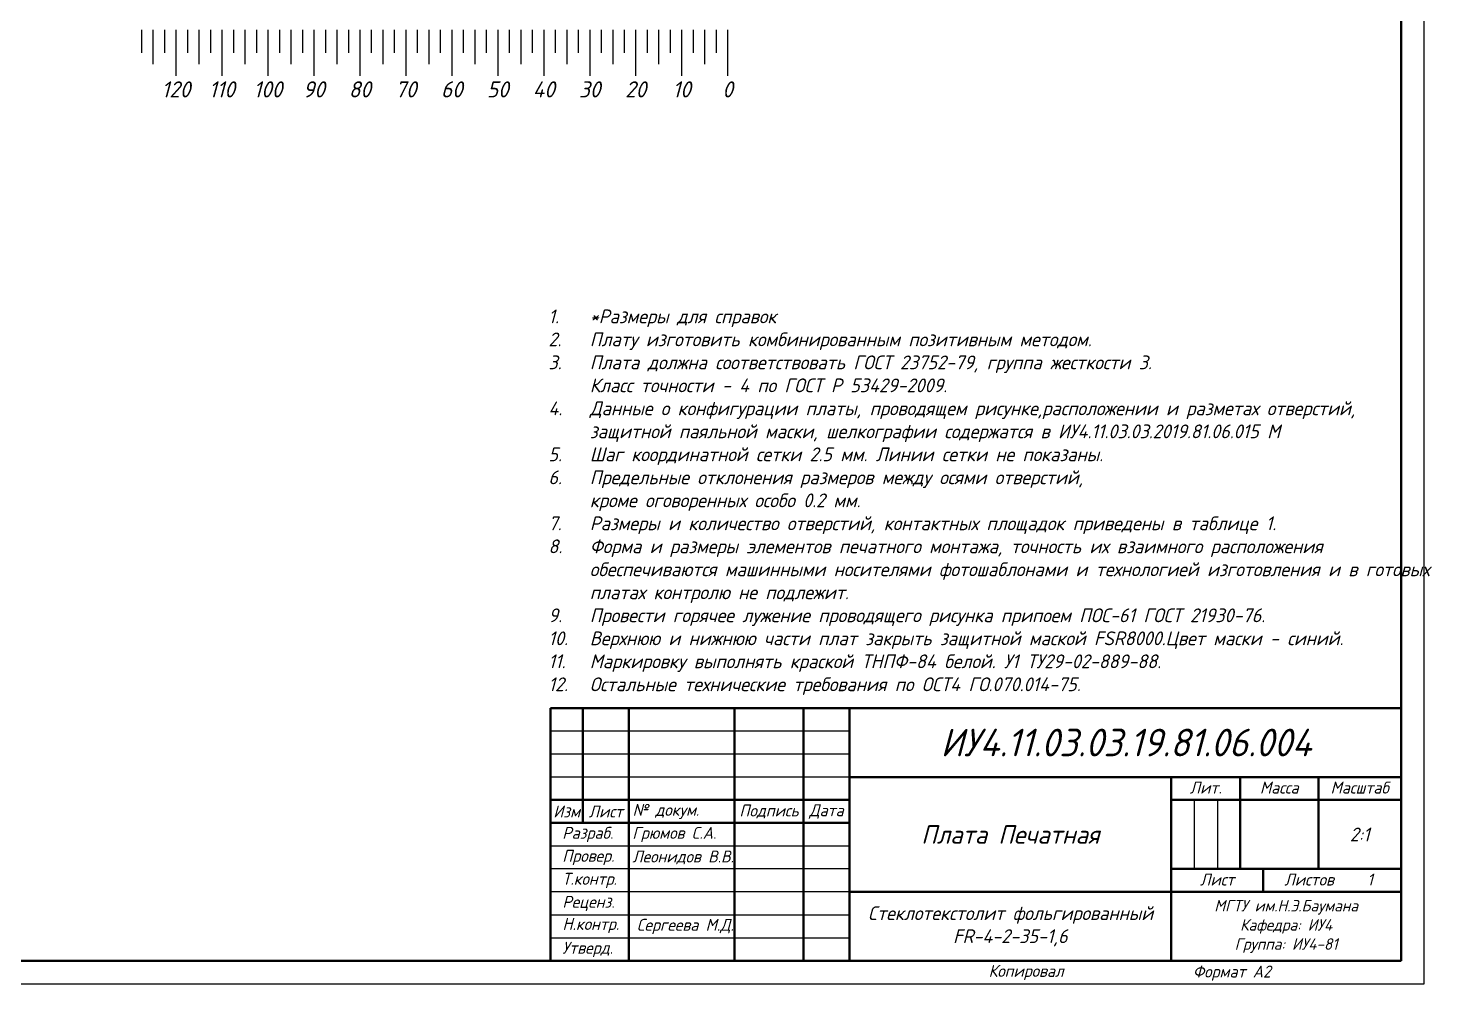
# Model space of a CAD drawing. Header units: inches. Extents: x -14 to 5184, y -66 to 1689.
# Drawn here: x 2208.9 to 2514.3, y 415.2 to 623.1 of the extents above; entities that cross this region are included whole.
import ezdxf

# ---------------------------------------------------------------- set-up
doc = ezdxf.new("R2010")
doc.units = ezdxf.units.IN
doc.header["$MEASUREMENT"] = 0
for name, color, linetype, lineweight in [('Видимые тонкие (ГОСТ)', 7, 'Continuous', 25), ('Видимый контур (ГОСТ)', 7, 'Continuous', 50), ('Текст', 7, 'Continuous', 15)]:
    doc.layers.add(name, color=color, linetype=linetype, lineweight=lineweight)
doc.styles.get("Standard").update_dxf_attribs({"font": 'gost_b.ttf', "oblique": 15})
doc.styles.add('Standart 3.0', font='gost_b.ttf', dxfattribs={"oblique": 15, "height": 3})

msp = doc.modelspace()

# ---------------------------------------------------------------- linework, layer by layer
at = {"layer": 'Видимые тонкие (ГОСТ)', "transparency": 33554684}
for p, q in [((2512.616, 415.2356), (2512.616, 835.2356)), ((2387.616, 470.2356), (2322.616, 470.2356)), ((2387.616, 465.2356), (2322.616, 465.2356)), ((2387.616, 460.2356), (2322.616, 460.2356)), ((2462.6036, 455.0269), (2462.6036, 440.2356)), ((2467.6815, 455.0269), (2467.6815, 440.2356)), ((2322.616, 445.2356), (2387.616, 445.2356)), ((2387.616, 440.2356), (2322.616, 440.2356)), ((2387.616, 435.2356), (2322.616, 435.2356)), ((1918.616, 415.2356), (2512.616, 415.2356))]:
    msp.add_line(p, q, dxfattribs=at)
at = {"layer": 'Видимые тонкие (ГОСТ)', "color": 0, "transparency": 33554684}
for p, q in [((2233.616, 622.7356), (2233.616, 617.7356)), ((2236.116, 622.7356), (2236.116, 615.2356)), ((2238.616, 622.7356), (2238.616, 617.7356)), ((2241.116, 622.7356), (2241.116, 612.7356)), ((2241.116, 622.7356), (2241.116, 612.7356)), ((2243.616, 622.7356), (2243.616, 617.7356)), ((2246.116, 622.7356), (2246.116, 615.2356)), ((2248.616, 622.7356), (2248.616, 617.7356)), ((2251.116, 622.7356), (2251.116, 612.7356)), ((2251.116, 622.7356), (2251.116, 612.7356)), ((2253.616, 622.7356), (2253.616, 617.7356)), ((2256.116, 622.7356), (2256.116, 615.2356)), ((2258.616, 622.7356), (2258.616, 617.7356)), ((2261.116, 622.7356), (2261.116, 612.7356)), ((2261.116, 622.7356), (2261.116, 612.7356)), ((2263.616, 622.7356), (2263.616, 617.7356)), ((2266.116, 622.7356), (2266.116, 615.2356)), ((2268.616, 622.7356), (2268.616, 617.7356)), ((2271.116, 622.7356), (2271.116, 612.7356)), ((2271.116, 622.7356), (2271.116, 612.7356)), ((2273.616, 622.7356), (2273.616, 617.7356)), ((2276.116, 622.7356), (2276.116, 615.2356)), ((2278.616, 622.7356), (2278.616, 617.7356)), ((2281.116, 622.7356), (2281.116, 612.7356)), ((2281.116, 622.7356), (2281.116, 612.7356)), ((2283.616, 622.7356), (2283.616, 617.7356)), ((2286.116, 622.7356), (2286.116, 615.2356)), ((2288.616, 622.7356), (2288.616, 617.7356)), ((2291.116, 622.7356), (2291.116, 612.7356)), ((2291.116, 622.7356), (2291.116, 612.7356)), ((2293.616, 622.7356), (2293.616, 617.7356)), ((2296.116, 622.7356), (2296.116, 615.2356)), ((2298.616, 622.7356), (2298.616, 617.7356)), ((2301.116, 622.7356), (2301.116, 612.7356)), ((2301.116, 622.7356), (2301.116, 612.7356)), ((2303.616, 622.7356), (2303.616, 617.7356)), ((2306.116, 622.7356), (2306.116, 615.2356)), ((2308.616, 622.7356), (2308.616, 617.7356)), ((2311.116, 622.7356), (2311.116, 612.7356)), ((2311.116, 622.7356), (2311.116, 612.7356)), ((2313.616, 622.7356), (2313.616, 617.7356)), ((2316.116, 622.7356), (2316.116, 615.2356)), ((2318.616, 622.7356), (2318.616, 617.7356)), ((2321.116, 622.7356), (2321.116, 612.7356)), ((2321.116, 622.7356), (2321.116, 612.7356)), ((2323.616, 622.7356), (2323.616, 617.7356)), ((2326.116, 622.7356), (2326.116, 615.2356)), ((2328.616, 622.7356), (2328.616, 617.7356)), ((2331.116, 622.7356), (2331.116, 612.7356)), ((2331.116, 622.7356), (2331.116, 612.7356)), ((2333.616, 622.7356), (2333.616, 617.7356)), ((2336.116, 622.7356), (2336.116, 615.2356)), ((2338.616, 622.7356), (2338.616, 617.7356)), ((2341.116, 622.7356), (2341.116, 612.7356)), ((2341.116, 622.7356), (2341.116, 612.7356)), ((2343.616, 622.7356), (2343.616, 617.7356)), ((2346.116, 622.7356), (2346.116, 615.2356)), ((2348.616, 622.7356), (2348.616, 617.7356)), ((2351.116, 622.7356), (2351.116, 612.7356)), ((2351.116, 622.7356), (2351.116, 612.7356)), ((2353.616, 622.7356), (2353.616, 617.7356)), ((2356.116, 622.7356), (2356.116, 615.2356)), ((2358.616, 622.7356), (2358.616, 617.7356)), ((2361.116, 622.7356), (2361.116, 612.7356))]:
    msp.add_line(p, q, dxfattribs=at)
at = {"layer": 'Видимые тонкие (ГОСТ)', "transparency": 33554684}
for points in [[(2322.616, 430.2356), (2387.616, 430.2356)], [(2322.616, 425.2356), (2387.616, 425.2356)]]:
    msp.add_lwpolyline(points, dxfattribs=at)
at = {"layer": 'Видимый контур (ГОСТ)', "transparency": 33554684}
for p, q in [((2507.616, 420.2356), (2507.616, 830.2356)), ((2322.616, 475.2356), (2322.616, 420.2356)), ((2507.616, 475.2356), (2322.616, 475.2356)), ((2329.616, 450.2356), (2329.616, 475.2356)), ((2339.616, 475.2356), (2339.616, 420.2356)), ((2362.616, 420.2356), (2362.616, 475.2356)), ((2377.616, 475.2356), (2377.616, 420.2356)), ((2387.616, 475.2356), (2387.616, 420.2356)), ((2387.616, 460.2356), (2507.616, 460.2356)), ((2457.616, 460.2356), (2457.616, 420.2356)), ((2472.616, 460.2356), (2472.616, 440.2356)), ((2489.616, 460.2356), (2489.616, 440.2356)), ((2387.616, 455.2356), (2322.616, 455.2356)), ((2457.616, 455.2356), (2507.616, 455.2356)), ((2387.616, 450.2356), (2322.616, 450.2356)), ((2507.616, 440.2356), (2457.616, 440.2356)), ((2477.616, 440.2356), (2477.616, 435.2356)), ((2507.616, 435.2356), (2387.616, 435.2356)), ((1926.616, 420.2356), (2507.616, 420.2356))]:
    msp.add_line(p, q, dxfattribs=at)

# ---------------------------------------------------------------- texts
at = {"layer": 'Текст', "color": 0, "transparency": 33554684}
for s, width, gutter_width, heights, insert, char_height, attachment_point in [('\\pxqc;{\\fGOST type B|b0|i0|c204|p0;120}', 5.869144, 8, [3.083], (2241.116, 611.5317), 3.5, 2), ('\\pxqc;{\\fGOST type B|b0|i0|c204|p0;110}', 5.869144, 8, [3.083], (2251.116, 611.5317), 3.5, 2), ('\\pxqc;{\\fGOST type B|b0|i0|c204|p0;100}', 5.869144, 8, [3.083], (2261.116, 611.5317), 3.5, 2), ('\\pxqc;{\\fGOST type B|b0|i0|c204|p0;90}', 5.869144, 8, [3.083], (2271.116, 611.5317), 3.5, 2), ('\\pxqc;{\\fGOST type B|b0|i0|c204|p0;80}', 5.869144, 8, [3.083], (2281.116, 611.5317), 3.5, 2), ('\\pxqc;{\\fGOST type B|b0|i0|c204|p0;70}', 5.869144, 8, [3.083], (2291.116, 611.5317), 3.5, 2), ('\\pxqc;{\\fGOST type B|b0|i0|c204|p0;60}', 5.869144, 8, [3.083], (2301.116, 611.5317), 3.5, 2), ('\\pxqc;{\\fGOST type B|b0|i0|c204|p0;50}', 5.869144, 8, [3.083], (2311.116, 611.5317), 3.5, 2), ('\\pxqc;{\\fGOST type B|b0|i0|c204|p0;40}', 5.869144, 8, [3.083], (2321.116, 611.5317), 3.5, 2), ('\\pxqc;{\\fGOST type B|b0|i0|c204|p0;30}', 5.869144, 8, [3.083], (2331.116, 611.5317), 3.5, 2), ('\\pxqc;{\\fGOST type B|b0|i0|c204|p0;20}', 5.869144, 8, [3.083], (2341.116, 611.5317), 3.5, 2), ('\\pxqc;{\\fGOST type B|b0|i0|c204|p0;10}', 5.869144, 8, [3.083], (2351.116, 611.5317), 3.5, 2), ('\\pxqc;{\\fGOST type B|b0|i0|c204|p0;0}', 5.869144, 8, [3.083], (2361.116, 611.5317), 3.5, 2), ('\\pxqc;{\\fGOST type B|b0|i0|c204|p0;ИУ4.11.03.03.19.81.06.004}', 120, 12.5, [0], (2447.7817, 467.7356), 6, 5), ('\\pxqc;{\\fGOST type B|b0|i0|c204|p0;Лит.}', 15, 17.5, [0], (2457.616, 459.2287), 2.6, 1), ('\\pxqc;{\\fGOST type B|b0|i0|c204|p0;Масса}', 17, 17.5, [0], (2472.616, 459.2287), 2.6, 1), ('\\pxqc;{\\fGOST type B|b0|i0|c204|p0;Масштаб}', 18, 17.5, [0], (2489.616, 459.2287), 2.6, 1), ('\\pxqc;{\\fGOST type B|b0|i0|c204|p0;Изм}', 7, 17.5, [0], (2322.616, 452.7356), 2.6, 4), ('\\pxqc;{\\fGOST type B|b0|i0|c204|p0;Лист}', 10, 17.5, [0], (2329.616, 452.7356), 2.6, 4), ('\\pxi-3,l3.32143,ql,t3.32143;{\\fGOST type B|b0|i0|c204|p0;№ докум\\fGOST type A|b0|i0|c204|p0;.}', 17, 17.5, [4.7965], (2339.616, 452.7356), 2.6, 4), ('\\pxqc;{\\fGOST type B|b0|i0|c204|p0;Подпись}', 15, 17.5, [0], (2362.616, 452.7356), 2.6, 4), ('\\pxqc;{\\fGOST type B|b0|i0|c204|p2;Дата}', 10, 17.5, [0], (2377.616, 452.7356), 2.6, 4), ('\\pxql;{\\fGOST type B|b0|i0|c204|p0;Разраб.}', 17, 17.5, [0], (2325.1505, 447.7356), 2.6, 4), ('{\\fGOST type B|b0|i0|c204|p0;Грюмов С.А.}', 22.960032, 17.5, [0], (2340.3873, 447.7356), 2.6, 4), ('\\pxqc;{\\fGOST type B|b0|i0|c204|p0;Плата Печатная}', 76.091048, 12.5, [23.6399], (2422.616, 447.7356), 4, 5), ('\\pxql;{\\fGOST type B|b0|i0|c204|p0;Провер.}', 17, 17.5, [0], (2325.1505, 442.7356), 2.6, 4), ('{\\fGOST type B|b0|i0|c204|p0;Леонидов В.В.}', 24.465407, 17.5, [2.6], (2340.3873, 442.7356), 2.6, 4), ('{\\fGOST type B|b0|i0|c204|p0;Т.контр.}', 17, 17.5, [0], (2325.1505, 437.7356), 2.6, 4), ('\\pxqc;{\\fGOST type B|b0|i0|c204|p0;Лист}', 20, 17.5, [0], (2457.616, 439.2287), 2.6, 1), ('\\pxqc;{\\fGOST type B|b0|i0|c204|p0;Листов}', 20, 17.5, [0], (2477.616, 439.2287), 2.6, 1), ('\\pxqc;1', 20, 17.5, [0], (2490.8675, 439.2287), 2.6, 1), ('{\\fGOST type B|b0|i0|c204|p0;Реценз.}', 17, 17.5, [0], (2325.1705, 432.7356), 2.6, 4), ('\\pxqc;{\\fGOST type B|b0|i0|c204|p0;МГТУ им}.{\\fGOST type B|b0|i0|c204|p0;Н.Э.Баумана\\PКафедра}: {\\fGOST type B|b0|i0|c204|p0;ИУ4}\\P{\\fGOST type B|b0|i0|c204|p0;Группа}: {\\fGOST type B|b0|i0|c204|p0;ИУ4-81}', 50, 17.5, [0], (2482.616, 427.7356), 2.5, 5), ('\\pxql;{\\fGOST type B|b0|i0|c204|p0;Н.контр.}', 17, 17.5, [0], (2325.1905, 427.918), 2.6, 4), ('\\pxqc;{\\fGOST type B|b0|i0|c204|p0;Сергеева М.Д.}', 23.070615, 17.5, [0], (2340.3873, 427.7356), 2.6, 4), ('{\\fGOST type B|b0|i0|c204|p0;Утверд.}', 17, 17.5, [0], (2325.1505, 422.7356), 2.6, 4), ('{\\fGOST type B|b0|i0|c204|p0;Копировал}', 17, 17.5, [0], (2417.8872, 419.3609), 2.6, 1), ('{\\fGOST type B|b0|i0|c204|p0;Формат А2}', 20, 17.5, [0], (2462.3368, 419.2287), 2.6, 1)]:
    msp.add_mtext_dynamic_manual_height_columns(s, width=width, gutter_width=gutter_width, heights=heights, dxfattribs=dict(at, insert=insert, char_height=char_height, attachment_point=attachment_point))
at = {"layer": 'Текст', "color": 0, "transparency": 33554684, "insert": (2322.1387, 561.9097), "char_height": 3, "attachment_point": 1, "style": 'Standart 3.0'}
msp.add_mtext_dynamic_manual_height_columns('\\pxi-3,l3,ql,t3;{\\fGOST type B|b0|i0|c204|p0;1.^I}*{\\fGOST type B|b0|i0|c204|p0;Размеры для справок\\P2.^IПлату изготовить комбинированным позитивным методом.} {\\fGOST type B|b0|i0|c204|p0;\\P}3.^I{\\fGOST type B|b0|i0|c204|p0;Плата должна соответствовать ГОСТ }23752-79, {\\fGOST type B|b0|i0|c204|p0;группа жесткости }3.{\\fGOST type B|b0|i0|c204|p0;\\P\\ptz;^IКласс точности }- {\\fGOST type B|b0|i0|c204|p0;4} {\\fGOST type B|b0|i0|c204|p0;по ГОСТ Р }53429-2009.{\\fGOST type B|b0|i0|c204|p0;\\P\\pt3;4.^IДанные о конфигурации платы, проводящем рисунке,расположении и разметах отверстий, защитной паяльной маски, шелкографии содержатся в \\C256;ИУ4.11.03.03.2019.81.06.015 М\\P}5.^I{\\fGOST type B|b0|i0|c204|p0;Шаг координатной сетки 2.5} {\\fGOST type B|b0|i0|c204|p0;мм}. {\\fGOST type B|b0|i0|c204|p0;Линии сетки не показаны}.\\P6.^I{\\fGOST type B|b0|i0|c204|p0;Предельные отклонения размеров между осями отверстий}, {\\fGOST type B|b0|i0|c204|p0;\\P\\ptz;^Iкроме оговоренных особо }0.{\\fGOST type B|b0|i0|c204|p0;2} {\\fGOST type B|b0|i0|c204|p0;мм}.\\P\\pt3;7.^I{\\fGOST type B|b0|i0|c204|p0;Размеры и количество отверстий}, {\\fGOST type B|b0|i0|c204|p0;контактных площадок приведены в таблице 1}.{\\fGOST type B|b0|i0|c204|p0;\\P}8.^I{\\fGOST type B|b0|i0|c204|p0;Форма и размеры элементов печатного монтажа}, {\\fGOST type B|b0|i0|c204|p0;точность их взаимного расположения обеспечиваются машинными носителями фотошаблонами и технологией изготовления и в готовых платах контролю не подлежит}.\\P9.^I{\\fGOST type B|b0|i0|c204|p0;Провести горячее лужение проводящего рисунка припоем ПОС}-61{\\fGOST type B|b0|i0|c204|p0; ГОСТ} 21930-76.{\\fGOST type B|b0|i0|c204|p0;\\P10.^IВерхнюю и нижнюю части плат закрыть защитной маской }FSR8000.{\\fGOST type B|b0|i0|c204|p0;Цвет маски - синий.\\P11.^IМаркировку выполнять краской ТНПФ-84 белой. У1 ТУ29-02-889-88.}\\P12.^I{\\fGOST type B|b0|i0|c204|p0;Остальные технические требования по ОСТ}4 {\\fGOST type B|b0|i0|c204|p0;ГО}.070.014-75. ', width=191.652492, gutter_width=17.5, heights=[86.3803], dxfattribs=at)
at = {"layer": 'Текст', "char_height": 3, "style": 'Standart 3.0'}
for s, width, insert, attachment_point in [('{\\fGOST type B|b0|i0|c204|p0;2:1}', 18, (2498.616, 447.7356), 5), ('\\pxqc;C{\\fGOST type B|b0|i0|c204|p0;теклотекстолит фольгированный }FR-4-2-35-1{\\fGOST type B|b0|i0|c204|p0;,6}', 70, (2387.616, 427.7643), 4)]:
    msp.add_mtext_dynamic_manual_height_columns(s, width=width, gutter_width=15, heights=[0], dxfattribs=dict(at, insert=insert, attachment_point=attachment_point))

doc.saveas('drawing.dxf')
